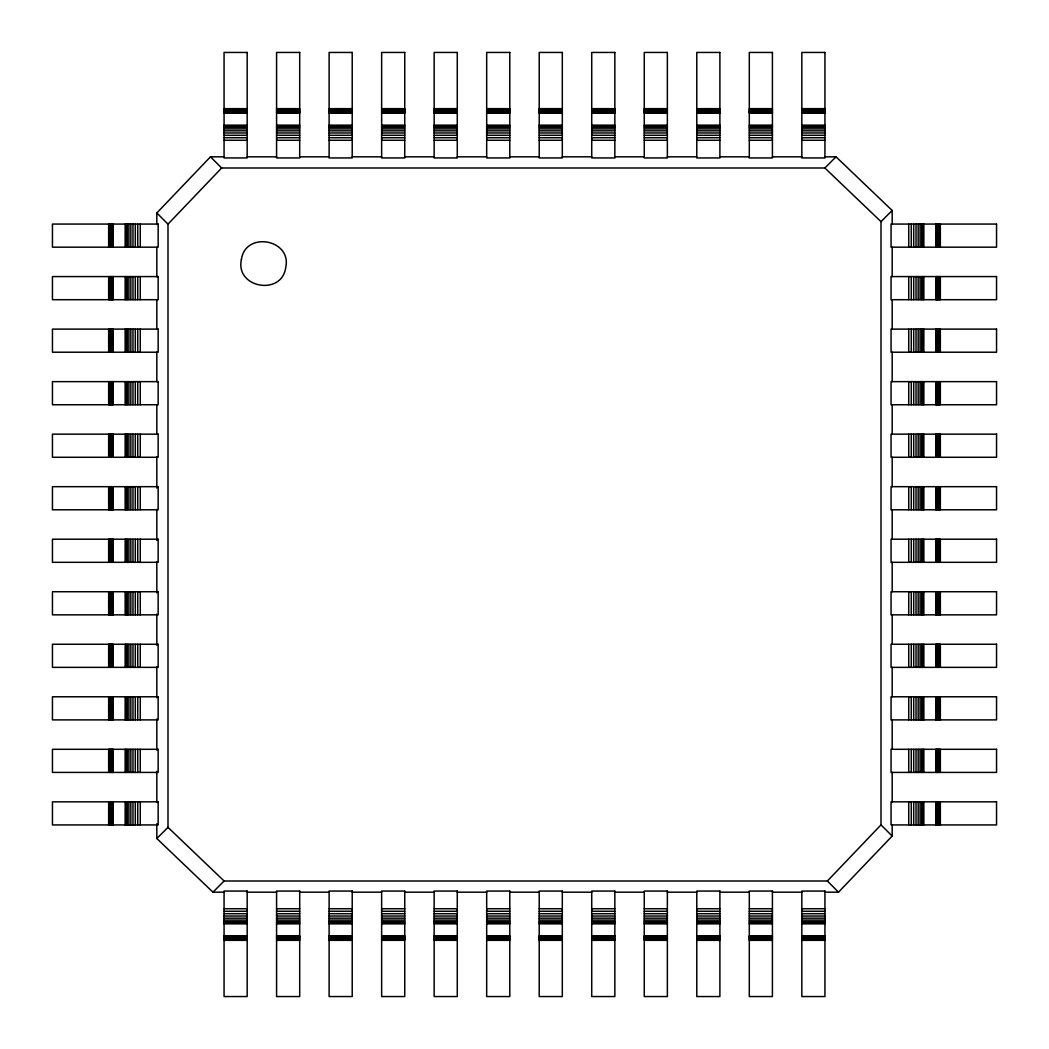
<?xml version="1.0" encoding="UTF-8"?>
<svg xmlns="http://www.w3.org/2000/svg" width="1049" height="1049" viewBox="0 0 1049 1049"><rect width="100%" height="100%" fill="white"/><g stroke="black" fill="none" stroke-linecap="round" stroke-linejoin="round"><path stroke-width="1.5" d="M156.826 224.42L156.826 212.96L210.482 156.826L224.066 156.826M167.997 224.119L221.641 167.997L824.881 167.997L881.003 221.641L881.003 824.881L827.359 881.003L224.119 881.003L167.997 827.359L167.997 224.119L156.826 212.96M824.934 892.174L838.518 892.174L892.174 836.04L892.174 824.934M824.881 167.997L836.04 156.826L892.174 210.482L892.174 224.066M224.066 892.174L212.96 892.174L156.826 838.518L167.997 827.359M881.003 221.641L892.174 210.482M212.96 892.174L224.119 881.003M224.066 108.663L247.171 108.663M276.582 108.663L299.699 108.663M329.111 108.663L352.215 108.663M381.639 108.663L404.744 108.663M434.155 108.663L457.272 108.663M486.684 108.663L509.788 108.663M539.212 108.663L562.316 108.663M591.728 108.663L614.845 108.663M644.256 108.663L667.361 108.663M696.785 108.663L719.889 108.663M749.301 108.663L772.418 108.663M801.829 108.663L824.934 108.663M224.066 109.516L247.171 109.516M276.582 109.516L299.699 109.516M329.111 109.516L352.215 109.516M381.639 109.516L404.744 109.516M434.155 109.516L457.272 109.516M486.684 109.516L509.788 109.516M539.212 109.516L562.316 109.516M591.728 109.516L614.845 109.516M644.256 109.516L667.361 109.516M696.785 109.516L719.889 109.516M749.301 109.516L772.418 109.516M801.829 109.516L824.934 109.516M224.066 110.315L247.171 110.315M276.582 110.315L299.699 110.315M329.111 110.315L352.215 110.315M381.639 110.315L404.744 110.315M434.155 110.315L457.272 110.315M486.684 110.315L509.788 110.315M539.212 110.315L562.316 110.315M591.728 110.315L614.845 110.315M644.256 110.315L667.361 110.315M696.785 110.315L719.889 110.315M749.301 110.315L772.418 110.315M801.829 110.315L824.934 110.315M224.066 111.063L247.171 111.063M276.582 111.063L299.699 111.063M329.111 111.063L352.215 111.063M381.639 111.063L404.744 111.063M434.155 111.063L457.272 111.063M486.684 111.063L509.788 111.063M539.212 111.063L562.316 111.063M591.728 111.063L614.845 111.063M644.256 111.063L667.361 111.063M696.785 111.063L719.889 111.063M749.301 111.063L772.418 111.063M801.829 111.063L824.934 111.063M224.066 111.732L247.171 111.732M276.582 111.732L299.699 111.732M329.111 111.732L352.215 111.732M381.639 111.732L404.744 111.732M434.155 111.732L457.272 111.732M486.684 111.732L509.788 111.732M539.212 111.732L562.316 111.732M591.728 111.732L614.845 111.732M644.256 111.732L667.361 111.732M696.785 111.732L719.889 111.732M749.301 111.732L772.418 111.732M801.829 111.732L824.934 111.732M224.066 112.282L247.171 112.282M276.582 112.282L299.699 112.282M329.111 112.282L352.215 112.282M381.639 112.282L404.744 112.282M434.155 112.282L457.272 112.282M486.684 112.282L509.788 112.282M539.212 112.282L562.316 112.282M591.728 112.282L614.845 112.282M644.256 112.282L667.361 112.282M696.785 112.282L719.889 112.282M749.301 112.282L772.418 112.282M801.829 112.282L824.934 112.282M224.066 112.728L247.171 112.728M276.582 112.728L299.699 112.728M329.111 112.728L352.215 112.728M381.639 112.728L404.744 112.728M434.155 112.728L457.272 112.728M486.684 112.728L509.788 112.728M539.212 112.728L562.316 112.728M591.728 112.728L614.845 112.728M644.256 112.728L667.361 112.728M696.785 112.728L719.889 112.728M749.301 112.728L772.418 112.728M801.829 112.728L824.934 112.728M224.066 113.043L247.171 113.043M276.582 113.043L299.699 113.043M329.111 113.043L352.215 113.043M381.639 113.043L404.744 113.043M434.155 113.043L457.272 113.043M486.684 113.043L509.788 113.043M539.212 113.043L562.316 113.043M591.728 113.043L614.845 113.043M644.256 113.043L667.361 113.043M696.785 113.043L719.889 113.043M749.301 113.043L772.418 113.043M801.829 113.043L824.934 113.043M224.066 125.159L247.171 125.159M276.582 125.159L299.699 125.159M329.111 125.159L352.215 125.159M381.639 125.159L404.744 125.159M434.155 125.159L457.272 125.159M486.684 125.159L509.788 125.159M539.212 125.159L562.316 125.159M591.728 125.159L614.845 125.159M644.256 125.159L667.361 125.159M696.785 125.159L719.889 125.159M749.301 125.159L772.418 125.159M801.829 125.159L824.934 125.159M224.066 126.064L247.171 126.064M276.582 126.064L299.699 126.064M329.111 126.064L352.215 126.064M381.639 126.064L404.744 126.064M434.155 126.064L457.272 126.064M486.684 126.064L509.788 126.064M539.212 126.064L562.316 126.064M591.728 126.064L614.845 126.064M644.256 126.064L667.361 126.064M696.785 126.064L719.889 126.064M749.301 126.064L772.418 126.064M801.829 126.064L824.934 126.064M224.066 127.335L247.171 127.335M276.582 127.335L299.699 127.335M329.111 127.335L352.215 127.335M381.639 127.335L404.744 127.335M434.155 127.335L457.272 127.335M486.684 127.335L509.788 127.335M539.212 127.335L562.316 127.335M591.728 127.335L614.845 127.335M644.256 127.335L667.361 127.335M696.785 127.335L719.889 127.335M749.301 127.335L772.418 127.335M801.829 127.335L824.934 127.335M224.066 128.935L247.171 128.935M276.582 128.935L299.699 128.935M329.111 128.935L352.215 128.935M381.639 128.935L404.744 128.935M434.155 128.935L457.272 128.935M486.684 128.935L509.788 128.935M539.212 128.935L562.316 128.935M591.728 128.935L614.845 128.935M644.256 128.935L667.361 128.935M696.785 128.935L719.889 128.935M749.301 128.935L772.418 128.935M801.829 128.935L824.934 128.935M224.066 130.837L247.171 130.837M276.582 130.837L299.699 130.837M329.111 130.837L352.215 130.837M381.639 130.837L404.744 130.837M434.155 130.837L457.272 130.837M486.684 130.837L509.788 130.837M539.212 130.837L562.316 130.837M591.728 130.837L614.845 130.837M644.256 130.837L667.361 130.837M696.785 130.837L719.889 130.837M749.301 130.837L772.418 130.837M801.829 130.837L824.934 130.837M224.066 132.974L247.171 132.974M276.582 132.974L299.699 132.974M329.111 132.974L352.215 132.974M381.639 132.974L404.744 132.974M434.155 132.974L457.272 132.974M486.684 132.974L509.788 132.974M539.212 132.974L562.316 132.974M591.728 132.974L614.845 132.974M644.256 132.974L667.361 132.974M696.785 132.974L719.889 132.974M749.301 132.974L772.418 132.974M801.829 132.974L824.934 132.974M224.066 135.295L247.171 135.295M276.582 135.295L299.699 135.295M329.111 135.295L352.215 135.295M381.639 135.295L404.744 135.295M434.155 135.295L457.272 135.295M486.684 135.295L509.788 135.295M539.212 135.295L562.316 135.295M591.728 135.295L614.845 135.295M644.256 135.295L667.361 135.295M696.785 135.295L719.889 135.295M749.301 135.295L772.418 135.295M801.829 135.295L824.934 135.295M224.066 137.747L247.171 137.747M276.582 137.747L299.699 137.747M329.111 137.747L352.215 137.747M381.639 137.747L404.744 137.747M434.155 137.747L457.272 137.747M486.684 137.747L509.788 137.747M539.212 137.747L562.316 137.747M591.728 137.747L614.845 137.747M644.256 137.747L667.361 137.747M696.785 137.747L719.889 137.747M749.301 137.747L772.418 137.747M801.829 137.747L824.934 137.747M224.066 140.264L247.171 140.264M276.582 140.264L299.699 140.264M329.111 140.264L352.215 140.264M381.639 140.264L404.744 140.264M434.155 140.264L457.272 140.264M486.684 140.264L509.788 140.264M539.212 140.264L562.316 140.264M591.728 140.264L614.845 140.264M644.256 140.264L667.361 140.264M696.785 140.264L719.889 140.264M749.301 140.264L772.418 140.264M801.829 140.264L824.934 140.264M247.171 156.826L276.582 156.826M299.699 156.826L329.111 156.826M352.215 156.826L381.639 156.826M404.744 156.826L434.155 156.826M457.272 156.826L486.684 156.826M509.788 156.826L539.212 156.826M562.316 156.826L591.728 156.826M614.845 156.826L644.256 156.826M667.361 156.826L696.785 156.826M719.889 156.826L749.301 156.826M772.418 156.826L801.829 156.826M824.934 156.826L836.04 156.826M247.171 892.174L276.582 892.174M299.699 892.174L329.111 892.174M352.215 892.174L381.639 892.174M404.744 892.174L434.155 892.174M457.272 892.174L486.684 892.174M509.788 892.174L539.212 892.174M562.316 892.174L591.728 892.174M614.845 892.174L644.256 892.174M667.361 892.174L696.785 892.174M719.889 892.174L749.301 892.174M772.418 892.174L801.829 892.174M224.066 908.736L247.171 908.736M276.582 908.736L299.699 908.736M329.111 908.736L352.215 908.736M381.639 908.736L404.744 908.736M434.155 908.736L457.272 908.736M486.684 908.736L509.788 908.736M539.212 908.736L562.316 908.736M591.728 908.736L614.845 908.736M644.256 908.736L667.361 908.736M696.785 908.736L719.889 908.736M749.301 908.736L772.418 908.736M801.829 908.736L824.934 908.736M224.066 911.253L247.171 911.253M276.582 911.253L299.699 911.253M329.111 911.253L352.215 911.253M381.639 911.253L404.744 911.253M434.155 911.253L457.272 911.253M486.684 911.253L509.788 911.253M539.212 911.253L562.316 911.253M591.728 911.253L614.845 911.253M644.256 911.253L667.361 911.253M696.785 911.253L719.889 911.253M749.301 911.253L772.418 911.253M801.829 911.253L824.934 911.253M224.066 913.705L247.171 913.705M276.582 913.705L299.699 913.705M329.111 913.705L352.215 913.705M381.639 913.705L404.744 913.705M434.155 913.705L457.272 913.705M486.684 913.705L509.788 913.705M539.212 913.705L562.316 913.705M591.728 913.705L614.845 913.705M644.256 913.705L667.361 913.705M696.785 913.705L719.889 913.705M749.301 913.705L772.418 913.705M801.829 913.705L824.934 913.705M224.066 916.026L247.171 916.026M276.582 916.026L299.699 916.026M329.111 916.026L352.215 916.026M381.639 916.026L404.744 916.026M434.155 916.026L457.272 916.026M486.684 916.026L509.788 916.026M539.212 916.026L562.316 916.026M591.728 916.026L614.845 916.026M644.256 916.026L667.361 916.026M696.785 916.026L719.889 916.026M749.301 916.026L772.418 916.026M801.829 916.026L824.934 916.026M224.066 918.163L247.171 918.163M276.582 918.163L299.699 918.163M329.111 918.163L352.215 918.163M381.639 918.163L404.744 918.163M434.155 918.163L457.272 918.163M486.684 918.163L509.788 918.163M539.212 918.163L562.316 918.163M591.728 918.163L614.845 918.163M644.256 918.163L667.361 918.163M696.785 918.163L719.889 918.163M749.301 918.163L772.418 918.163M801.829 918.163L824.934 918.163M224.066 920.065L247.171 920.065M276.582 920.065L299.699 920.065M329.111 920.065L352.215 920.065M381.639 920.065L404.744 920.065M434.155 920.065L457.272 920.065M486.684 920.065L509.788 920.065M539.212 920.065L562.316 920.065M591.728 920.065L614.845 920.065M644.256 920.065L667.361 920.065M696.785 920.065L719.889 920.065M749.301 920.065L772.418 920.065M801.829 920.065L824.934 920.065M224.066 921.665L247.171 921.665M276.582 921.665L299.699 921.665M329.111 921.665L352.215 921.665M381.639 921.665L404.744 921.665M434.155 921.665L457.272 921.665M486.684 921.665L509.788 921.665M539.212 921.665L562.316 921.665M591.728 921.665L614.845 921.665M644.256 921.665L667.361 921.665M696.785 921.665L719.889 921.665M749.301 921.665L772.418 921.665M801.829 921.665L824.934 921.665M224.066 922.936L247.171 922.936M276.582 922.936L299.699 922.936M329.111 922.936L352.215 922.936M381.639 922.936L404.744 922.936M434.155 922.936L457.272 922.936M486.684 922.936L509.788 922.936M539.212 922.936L562.316 922.936M591.728 922.936L614.845 922.936M644.256 922.936L667.361 922.936M696.785 922.936L719.889 922.936M749.301 922.936L772.418 922.936M801.829 922.936L824.934 922.936M224.066 923.841L247.171 923.841M276.582 923.841L299.699 923.841M329.111 923.841L352.215 923.841M381.639 923.841L404.744 923.841M434.155 923.841L457.272 923.841M486.684 923.841L509.788 923.841M539.212 923.841L562.316 923.841M591.728 923.841L614.845 923.841M644.256 923.841L667.361 923.841M696.785 923.841L719.889 923.841M749.301 923.841L772.418 923.841M801.829 923.841L824.934 923.841M224.066 935.957L247.171 935.957M276.582 935.957L299.699 935.957M329.111 935.957L352.215 935.957M381.639 935.957L404.744 935.957M434.155 935.957L457.272 935.957M486.684 935.957L509.788 935.957M539.212 935.957L562.316 935.957M591.728 935.957L614.845 935.957M644.256 935.957L667.361 935.957M696.785 935.957L719.889 935.957M749.301 935.957L772.418 935.957M801.829 935.957L824.934 935.957M224.066 936.272L247.171 936.272M276.582 936.272L299.699 936.272M329.111 936.272L352.215 936.272M381.639 936.272L404.744 936.272M434.155 936.272L457.272 936.272M486.684 936.272L509.788 936.272M539.212 936.272L562.316 936.272M591.728 936.272L614.845 936.272M644.256 936.272L667.361 936.272M696.785 936.272L719.889 936.272M749.301 936.272L772.418 936.272M801.829 936.272L824.934 936.272M224.066 936.718L247.171 936.718M276.582 936.718L299.699 936.718M329.111 936.718L352.215 936.718M381.639 936.718L404.744 936.718M434.155 936.718L457.272 936.718M486.684 936.718L509.788 936.718M539.212 936.718L562.316 936.718M591.728 936.718L614.845 936.718M644.256 936.718L667.361 936.718M696.785 936.718L719.889 936.718M749.301 936.718L772.418 936.718M801.829 936.718L824.934 936.718M224.066 937.268L247.171 937.268M276.582 937.268L299.699 937.268M329.111 937.268L352.215 937.268M381.639 937.268L404.744 937.268M434.155 937.268L457.272 937.268M486.684 937.268L509.788 937.268M539.212 937.268L562.316 937.268M591.728 937.268L614.845 937.268M644.256 937.268L667.361 937.268M696.785 937.268L719.889 937.268M749.301 937.268L772.418 937.268M801.829 937.268L824.934 937.268M224.066 937.937L247.171 937.937M276.582 937.937L299.699 937.937M329.111 937.937L352.215 937.937M381.639 937.937L404.744 937.937M434.155 937.937L457.272 937.937M486.684 937.937L509.788 937.937M539.212 937.937L562.316 937.937M591.728 937.937L614.845 937.937M644.256 937.937L667.361 937.937M696.785 937.937L719.889 937.937M749.301 937.937L772.418 937.937M801.829 937.937L824.934 937.937M224.066 938.685L247.171 938.685M276.582 938.685L299.699 938.685M329.111 938.685L352.215 938.685M381.639 938.685L404.744 938.685M434.155 938.685L457.272 938.685M486.684 938.685L509.788 938.685M539.212 938.685L562.316 938.685M591.728 938.685L614.845 938.685M644.256 938.685L667.361 938.685M696.785 938.685L719.889 938.685M749.301 938.685L772.418 938.685M801.829 938.685L824.934 938.685M224.066 939.484L247.171 939.484M276.582 939.484L299.699 939.484M329.111 939.484L352.215 939.484M381.639 939.484L404.744 939.484M434.155 939.484L457.272 939.484M486.684 939.484L509.788 939.484M539.212 939.484L562.316 939.484M591.728 939.484L614.845 939.484M644.256 939.484L667.361 939.484M696.785 939.484L719.889 939.484M749.301 939.484L772.418 939.484M801.829 939.484L824.934 939.484M224.066 940.337L247.171 940.337M276.582 940.337L299.699 940.337M329.111 940.337L352.215 940.337M381.639 940.337L404.744 940.337M434.155 940.337L457.272 940.337M486.684 940.337L509.788 940.337M539.212 940.337L562.316 940.337M591.728 940.337L614.845 940.337M644.256 940.337L667.361 940.337M696.785 940.337L719.889 940.337M749.301 940.337L772.418 940.337M801.829 940.337L824.934 940.337M881.003 824.881L892.174 836.04M210.482 156.826L221.641 167.997M827.359 881.003L838.518 892.174M940.337 224.066L940.337 247.171M940.337 276.582L940.337 299.699M940.337 329.111L940.337 352.215M940.337 381.639L940.337 404.744M940.337 434.155L940.337 457.272M940.337 486.684L940.337 509.788M940.337 539.212L940.337 562.316M940.337 591.728L940.337 614.845M940.337 644.256L940.337 667.361M940.337 696.785L940.337 719.889M940.337 749.301L940.337 772.418M940.337 801.829L940.337 824.934M939.484 224.066L939.484 247.171M939.484 276.582L939.484 299.699M939.484 329.111L939.484 352.215M939.484 381.639L939.484 404.744M939.484 434.155L939.484 457.272M939.484 486.684L939.484 509.788M939.484 539.212L939.484 562.316M939.484 591.728L939.484 614.845M939.484 644.256L939.484 667.361M939.484 696.785L939.484 719.889M939.484 749.301L939.484 772.418M939.484 801.829L939.484 824.934M938.685 224.066L938.685 247.171M938.685 276.582L938.685 299.699M938.685 329.111L938.685 352.215M938.685 381.639L938.685 404.744M938.685 434.155L938.685 457.272M938.685 486.684L938.685 509.788M938.685 539.212L938.685 562.316M938.685 591.728L938.685 614.845M938.685 644.256L938.685 667.361M938.685 696.785L938.685 719.889M938.685 749.301L938.685 772.418M938.685 801.829L938.685 824.934M937.937 224.066L937.937 247.171M937.937 276.582L937.937 299.699M937.937 329.111L937.937 352.215M937.937 381.639L937.937 404.744M937.937 434.155L937.937 457.272M937.937 486.684L937.937 509.788M937.937 539.212L937.937 562.316M937.937 591.728L937.937 614.845M937.937 644.256L937.937 667.361M937.937 696.785L937.937 719.889M937.937 749.301L937.937 772.418M937.937 801.829L937.937 824.934M937.268 224.066L937.268 247.171M937.268 276.582L937.268 299.699M937.268 329.111L937.268 352.215M937.268 381.639L937.268 404.744M937.268 434.155L937.268 457.272M937.268 486.684L937.268 509.788M937.268 539.212L937.268 562.316M937.268 591.728L937.268 614.845M937.268 644.256L937.268 667.361M937.268 696.785L937.268 719.889M937.268 749.301L937.268 772.418M937.268 801.829L937.268 824.934M936.718 224.066L936.718 247.171M936.718 276.582L936.718 299.699M936.718 329.111L936.718 352.215M936.718 381.639L936.718 404.744M936.718 434.155L936.718 457.272M936.718 486.684L936.718 509.788M936.718 539.212L936.718 562.316M936.718 591.728L936.718 614.845M936.718 644.256L936.718 667.361M936.718 696.785L936.718 719.889M936.718 749.301L936.718 772.418M936.718 801.829L936.718 824.934M936.272 224.066L936.272 247.171M936.272 276.582L936.272 299.699M936.272 329.111L936.272 352.215M936.272 381.639L936.272 404.744M936.272 434.155L936.272 457.272M936.272 486.684L936.272 509.788M936.272 539.212L936.272 562.316M936.272 591.728L936.272 614.845M936.272 644.256L936.272 667.361M936.272 696.785L936.272 719.889M936.272 749.301L936.272 772.418M936.272 801.829L936.272 824.934M935.957 224.066L935.957 247.171M935.957 276.582L935.957 299.699M935.957 329.111L935.957 352.215M935.957 381.639L935.957 404.744M935.957 434.155L935.957 457.272M935.957 486.684L935.957 509.788M935.957 539.212L935.957 562.316M935.957 591.728L935.957 614.845M935.957 644.256L935.957 667.361M935.957 696.785L935.957 719.889M935.957 749.301L935.957 772.418M935.957 801.829L935.957 824.934M923.841 224.066L923.841 247.171M923.841 276.582L923.841 299.699M923.841 329.111L923.841 352.215M923.841 381.639L923.841 404.744M923.841 434.155L923.841 457.272M923.841 486.684L923.841 509.788M923.841 539.212L923.841 562.316M923.841 591.728L923.841 614.845M923.841 644.256L923.841 667.361M923.841 696.785L923.841 719.889M923.841 749.301L923.841 772.418M923.841 801.829L923.841 824.934M922.936 224.066L922.936 247.171M922.936 276.582L922.936 299.699M922.936 329.111L922.936 352.215M922.936 381.639L922.936 404.744M922.936 434.155L922.936 457.272M922.936 486.684L922.936 509.788M922.936 539.212L922.936 562.316M922.936 591.728L922.936 614.845M922.936 644.256L922.936 667.361M922.936 696.785L922.936 719.889M922.936 749.301L922.936 772.418M922.936 801.829L922.936 824.934M921.665 224.066L921.665 247.171M921.665 276.582L921.665 299.699M921.665 329.111L921.665 352.215M921.665 381.639L921.665 404.744M921.665 434.155L921.665 457.272M921.665 486.684L921.665 509.788M921.665 539.212L921.665 562.316M921.665 591.728L921.665 614.845M921.665 644.256L921.665 667.361M921.665 696.785L921.665 719.889M921.665 749.301L921.665 772.418M921.665 801.829L921.665 824.934M920.065 224.066L920.065 247.171M920.065 276.582L920.065 299.699M920.065 329.111L920.065 352.215M920.065 381.639L920.065 404.744M920.065 434.155L920.065 457.272M920.065 486.684L920.065 509.788M920.065 539.212L920.065 562.316M920.065 591.728L920.065 614.845M920.065 644.256L920.065 667.361M920.065 696.785L920.065 719.889M920.065 749.301L920.065 772.418M920.065 801.829L920.065 824.934M918.163 224.066L918.163 247.171M918.163 276.582L918.163 299.699M918.163 329.111L918.163 352.215M918.163 381.639L918.163 404.744M918.163 434.155L918.163 457.272M918.163 486.684L918.163 509.788M918.163 539.212L918.163 562.316M918.163 591.728L918.163 614.845M918.163 644.256L918.163 667.361M918.163 696.785L918.163 719.889M918.163 749.301L918.163 772.418M918.163 801.829L918.163 824.934M916.026 224.066L916.026 247.171M916.026 276.582L916.026 299.699M916.026 329.111L916.026 352.215M916.026 381.639L916.026 404.744M916.026 434.155L916.026 457.272M916.026 486.684L916.026 509.788M916.026 539.212L916.026 562.316M916.026 591.728L916.026 614.845M916.026 644.256L916.026 667.361M916.026 696.785L916.026 719.889M916.026 749.301L916.026 772.418M916.026 801.829L916.026 824.934M913.705 224.066L913.705 247.171M913.705 276.582L913.705 299.699M913.705 329.111L913.705 352.215M913.705 381.639L913.705 404.744M913.705 434.155L913.705 457.272M913.705 486.684L913.705 509.788M913.705 539.212L913.705 562.316M913.705 591.728L913.705 614.845M913.705 644.256L913.705 667.361M913.705 696.785L913.705 719.889M913.705 749.301L913.705 772.418M913.705 801.829L913.705 824.934M911.253 224.066L911.253 247.171M911.253 276.582L911.253 299.699M911.253 329.111L911.253 352.215M911.253 381.639L911.253 404.744M911.253 434.155L911.253 457.272M911.253 486.684L911.253 509.788M911.253 539.212L911.253 562.316M911.253 591.728L911.253 614.845M911.253 644.256L911.253 667.361M911.253 696.785L911.253 719.889M911.253 749.301L911.253 772.418M911.253 801.829L911.253 824.934M908.736 224.066L908.736 247.171M908.736 276.582L908.736 299.699M908.736 329.111L908.736 352.215M908.736 381.639L908.736 404.744M908.736 434.155L908.736 457.272M908.736 486.684L908.736 509.788M908.736 539.212L908.736 562.316M908.736 591.728L908.736 614.845M908.736 644.256L908.736 667.361M908.736 696.785L908.736 719.889M908.736 749.301L908.736 772.418M908.736 801.829L908.736 824.934M892.174 247.171L892.174 276.582M892.174 299.699L892.174 329.111M892.174 352.215L892.174 381.639M892.174 404.744L892.174 434.155M892.174 457.272L892.174 486.684M892.174 509.788L892.174 539.212M892.174 562.316L892.174 591.728M892.174 614.845L892.174 644.256M892.174 667.361L892.174 696.785M892.174 719.889L892.174 749.301M892.174 772.418L892.174 801.829M156.826 247.341L156.826 276.818M156.826 299.752L156.826 329.229M156.826 352.149L156.826 381.626M156.826 404.56L156.826 434.037M156.826 456.958L156.826 488.073M156.826 509.368L156.826 540.484M156.826 561.766L156.826 592.882M156.826 614.176L156.826 645.279M156.826 666.574L156.826 697.69M156.826 718.971L156.826 750.087M156.826 771.382L156.826 802.498M156.826 823.78L156.826 838.518M140.264 224.066L140.264 247.171M140.264 276.582L140.264 299.699M140.264 329.111L140.264 352.215M140.264 381.639L140.264 404.744M140.264 434.155L140.264 457.272M140.264 486.684L140.264 509.788M140.264 539.212L140.264 562.316M140.264 591.728L140.264 614.845M140.264 644.256L140.264 667.361M140.264 696.785L140.264 719.889M140.264 749.301L140.264 772.418M140.264 801.829L140.264 824.934M137.747 224.066L137.747 247.171M137.747 276.582L137.747 299.699M137.747 329.111L137.747 352.215M137.747 381.639L137.747 404.744M137.747 434.155L137.747 457.272M137.747 486.684L137.747 509.788M137.747 539.212L137.747 562.316M137.747 591.728L137.747 614.845M137.747 644.256L137.747 667.361M137.747 696.785L137.747 719.889M137.747 749.301L137.747 772.418M137.747 801.829L137.747 824.934M135.295 224.066L135.295 247.171M135.295 276.582L135.295 299.699M135.295 329.111L135.295 352.215M135.295 381.639L135.295 404.744M135.295 434.155L135.295 457.272M135.295 486.684L135.295 509.788M135.295 539.212L135.295 562.316M135.295 591.728L135.295 614.845M135.295 644.256L135.295 667.361M135.295 696.785L135.295 719.889M135.295 749.301L135.295 772.418M135.295 801.829L135.295 824.934M132.974 224.066L132.974 247.171M132.974 276.582L132.974 299.699M132.974 329.111L132.974 352.215M132.974 381.639L132.974 404.744M132.974 434.155L132.974 457.272M132.974 486.684L132.974 509.788M132.974 539.212L132.974 562.316M132.974 591.728L132.974 614.845M132.974 644.256L132.974 667.361M132.974 696.785L132.974 719.889M132.974 749.301L132.974 772.418M132.974 801.829L132.974 824.934M130.837 224.066L130.837 247.171M130.837 276.582L130.837 299.699M130.837 329.111L130.837 352.215M130.837 381.639L130.837 404.744M130.837 434.155L130.837 457.272M130.837 486.684L130.837 509.788M130.837 539.212L130.837 562.316M130.837 591.728L130.837 614.845M130.837 644.256L130.837 667.361M130.837 696.785L130.837 719.889M130.837 749.301L130.837 772.418M130.837 801.829L130.837 824.934M128.935 224.066L128.935 247.171M128.935 276.582L128.935 299.699M128.935 329.111L128.935 352.215M128.935 381.639L128.935 404.744M128.935 434.155L128.935 457.272M128.935 486.684L128.935 509.788M128.935 539.212L128.935 562.316M128.935 591.728L128.935 614.845M128.935 644.256L128.935 667.361M128.935 696.785L128.935 719.889M128.935 749.301L128.935 772.418M128.935 801.829L128.935 824.934M127.335 224.066L127.335 247.171M127.335 276.582L127.335 299.699M127.335 329.111L127.335 352.215M127.335 381.639L127.335 404.744M127.335 434.155L127.335 457.272M127.335 486.684L127.335 509.788M127.335 539.212L127.335 562.316M127.335 591.728L127.335 614.845M127.335 644.256L127.335 667.361M127.335 696.785L127.335 719.889M127.335 749.301L127.335 772.418M127.335 801.829L127.335 824.934M126.064 224.066L126.064 247.171M126.064 276.582L126.064 299.699M126.064 329.111L126.064 352.215M126.064 381.639L126.064 404.744M126.064 434.155L126.064 457.272M126.064 486.684L126.064 509.788M126.064 539.212L126.064 562.316M126.064 591.728L126.064 614.845M126.064 644.256L126.064 667.361M126.064 696.785L126.064 719.889M126.064 749.301L126.064 772.418M126.064 801.829L126.064 824.934M125.159 224.066L125.159 247.171M125.159 276.582L125.159 299.699M125.159 329.111L125.159 352.215M125.159 381.639L125.159 404.744M125.159 434.155L125.159 457.272M125.159 486.684L125.159 509.788M125.159 539.212L125.159 562.316M125.159 591.728L125.159 614.845M125.159 644.256L125.159 667.361M125.159 696.785L125.159 719.889M125.159 749.301L125.159 772.418M125.159 801.829L125.159 824.934M113.043 224.066L113.043 247.171M113.043 276.582L113.043 299.699M113.043 329.111L113.043 352.215M113.043 381.639L113.043 404.744M113.043 434.155L113.043 457.272M113.043 486.684L113.043 509.788M113.043 539.212L113.043 562.316M113.043 591.728L113.043 614.845M113.043 644.256L113.043 667.361M113.043 696.785L113.043 719.889M113.043 749.301L113.043 772.418M113.043 801.829L113.043 824.934M112.728 224.066L112.728 247.171M112.728 276.582L112.728 299.699M112.728 329.111L112.728 352.215M112.728 381.639L112.728 404.744M112.728 434.155L112.728 457.272M112.728 486.684L112.728 509.788M112.728 539.212L112.728 562.316M112.728 591.728L112.728 614.845M112.728 644.256L112.728 667.361M112.728 696.785L112.728 719.889M112.728 749.301L112.728 772.418M112.728 801.829L112.728 824.934M112.282 224.066L112.282 247.171M112.282 276.582L112.282 299.699M112.282 329.111L112.282 352.215M112.282 381.639L112.282 404.744M112.282 434.155L112.282 457.272M112.282 486.684L112.282 509.788M112.282 539.212L112.282 562.316M112.282 591.728L112.282 614.845M112.282 644.256L112.282 667.361M112.282 696.785L112.282 719.889M112.282 749.301L112.282 772.418M112.282 801.829L112.282 824.934M111.732 224.066L111.732 247.171M111.732 276.582L111.732 299.699M111.732 329.111L111.732 352.215M111.732 381.639L111.732 404.744M111.732 434.155L111.732 457.272M111.732 486.684L111.732 509.788M111.732 539.212L111.732 562.316M111.732 591.728L111.732 614.845M111.732 644.256L111.732 667.361M111.732 696.785L111.732 719.889M111.732 749.301L111.732 772.418M111.732 801.829L111.732 824.934M111.063 224.066L111.063 247.171M111.063 276.582L111.063 299.699M111.063 329.111L111.063 352.215M111.063 381.639L111.063 404.744M111.063 434.155L111.063 457.272M111.063 486.684L111.063 509.788M111.063 539.212L111.063 562.316M111.063 591.728L111.063 614.845M111.063 644.256L111.063 667.361M111.063 696.785L111.063 719.889M111.063 749.301L111.063 772.418M111.063 801.829L111.063 824.934M110.315 224.066L110.315 247.171M110.315 276.582L110.315 299.699M110.315 329.111L110.315 352.215M110.315 381.639L110.315 404.744M110.315 434.155L110.315 457.272M110.315 486.684L110.315 509.788M110.315 539.212L110.315 562.316M110.315 591.728L110.315 614.845M110.315 644.256L110.315 667.361M110.315 696.785L110.315 719.889M110.315 749.301L110.315 772.418M110.315 801.829L110.315 824.934M109.516 224.066L109.516 247.171M109.516 276.582L109.516 299.699M109.516 329.111L109.516 352.215M109.516 381.639L109.516 404.744M109.516 434.155L109.516 457.272M109.516 486.684L109.516 509.788M109.516 539.212L109.516 562.316M109.516 591.728L109.516 614.845M109.516 644.256L109.516 667.361M109.516 696.785L109.516 719.889M109.516 749.301L109.516 772.418M109.516 801.829L109.516 824.934M108.663 224.066L108.663 247.171M108.663 276.582L108.663 299.699M108.663 329.111L108.663 352.215M108.663 381.639L108.663 404.744M108.663 434.155L108.663 457.272M108.663 486.684L108.663 509.788M108.663 539.212L108.663 562.316M108.663 591.728L108.663 614.845M108.663 644.256L108.663 667.361M108.663 696.785L108.663 719.889M108.663 749.301L108.663 772.418M108.663 801.829L108.663 824.934M241.388 259.654C235.107 287.99 281.945 296.238 285.734 267.469C292.015 239.133 245.178 230.872 241.388 259.654M247.171 52.45L224.066 52.45L224.066 157.94L247.171 157.94L247.171 52.45M299.699 52.45L276.582 52.45L276.582 157.94L299.699 157.94L299.699 52.45M352.215 52.45L329.111 52.45L329.111 157.94L352.215 157.94L352.215 52.45M404.744 52.45L381.639 52.45L381.639 157.94L404.744 157.94L404.744 52.45M457.272 52.45L434.155 52.45L434.155 157.94L457.272 157.94L457.272 52.45M509.788 52.45L486.684 52.45L486.684 157.94L509.788 157.94L509.788 52.45M562.316 52.45L539.212 52.45L539.212 157.94L562.316 157.94L562.316 52.45M614.845 52.45L591.728 52.45L591.728 157.94L614.845 157.94L614.845 52.45M667.361 52.45L644.256 52.45L644.256 157.94L667.361 157.94L667.361 52.45M719.889 52.45L696.785 52.45L696.785 157.94L719.889 157.94L719.889 52.45M772.418 52.45L749.301 52.45L749.301 157.94L772.418 157.94L772.418 52.45M824.934 52.45L801.829 52.45L801.829 157.94L824.934 157.94L824.934 52.45M158.15 224.066L52.45 224.066L52.45 247.171L158.15 247.171L158.15 224.066M996.55 224.066L891.06 224.066L891.06 247.171L996.55 247.171L996.55 224.066M158.15 276.582L52.45 276.582L52.45 299.699L158.15 299.699L158.15 276.582M996.55 276.582L891.06 276.582L891.06 299.699L996.55 299.699L996.55 276.582M158.15 329.111L52.45 329.111L52.45 352.215L158.15 352.215L158.15 329.111M996.55 329.111L891.06 329.111L891.06 352.215L996.55 352.215L996.55 329.111M158.15 381.639L52.45 381.639L52.45 404.744L158.15 404.744L158.15 381.639M996.55 381.639L891.06 381.639L891.06 404.744L996.55 404.744L996.55 381.639M158.15 434.155L52.45 434.155L52.45 457.272L158.15 457.272L158.15 434.155M996.55 434.155L891.06 434.155L891.06 457.272L996.55 457.272L996.55 434.155M158.15 486.684L52.45 486.684L52.45 509.788L158.15 509.788L158.15 486.684M996.55 486.684L891.06 486.684L891.06 509.788L996.55 509.788L996.55 486.684M158.15 539.212L52.45 539.212L52.45 562.316L158.15 562.316L158.15 539.212M996.55 539.212L891.06 539.212L891.06 562.316L996.55 562.316L996.55 539.212M158.15 591.728L52.45 591.728L52.45 614.845L158.15 614.845L158.15 591.728M996.55 591.728L891.06 591.728L891.06 614.845L996.55 614.845L996.55 591.728M158.15 644.256L52.45 644.256L52.45 667.361L158.15 667.361L158.15 644.256M996.55 644.256L891.06 644.256L891.06 667.361L996.55 667.361L996.55 644.256M158.15 696.785L52.45 696.785L52.45 719.889L158.15 719.889L158.15 696.785M996.55 696.785L891.06 696.785L891.06 719.889L996.55 719.889L996.55 696.785M158.15 749.301L52.45 749.301L52.45 772.418L158.15 772.418L158.15 749.301M996.55 749.301L891.06 749.301L891.06 772.418L996.55 772.418L996.55 749.301M158.15 801.829L52.45 801.829L52.45 824.934L158.15 824.934L158.15 801.829M996.55 801.829L891.06 801.829L891.06 824.934L996.55 824.934L996.55 801.829M247.171 891.06L224.066 891.06L224.066 996.55L247.171 996.55L247.171 891.06M299.699 891.06L276.582 891.06L276.582 996.55L299.699 996.55L299.699 891.06M352.215 891.06L329.111 891.06L329.111 996.55L352.215 996.55L352.215 891.06M404.744 891.06L381.639 891.06L381.639 996.55L404.744 996.55L404.744 891.06M457.272 891.06L434.155 891.06L434.155 996.55L457.272 996.55L457.272 891.06M509.788 891.06L486.684 891.06L486.684 996.55L509.788 996.55L509.788 891.06M562.316 891.06L539.212 891.06L539.212 996.55L562.316 996.55L562.316 891.06M614.845 891.06L591.728 891.06L591.728 996.55L614.845 996.55L614.845 891.06M667.361 891.06L644.256 891.06L644.256 996.55L667.361 996.55L667.361 891.06M719.889 891.06L696.785 891.06L696.785 996.55L719.889 996.55L719.889 891.06M772.418 891.06L749.301 891.06L749.301 996.55L772.418 996.55L772.418 891.06M824.934 891.06L801.829 891.06L801.829 996.55L824.934 996.55L824.934 891.06"/></g></svg>
